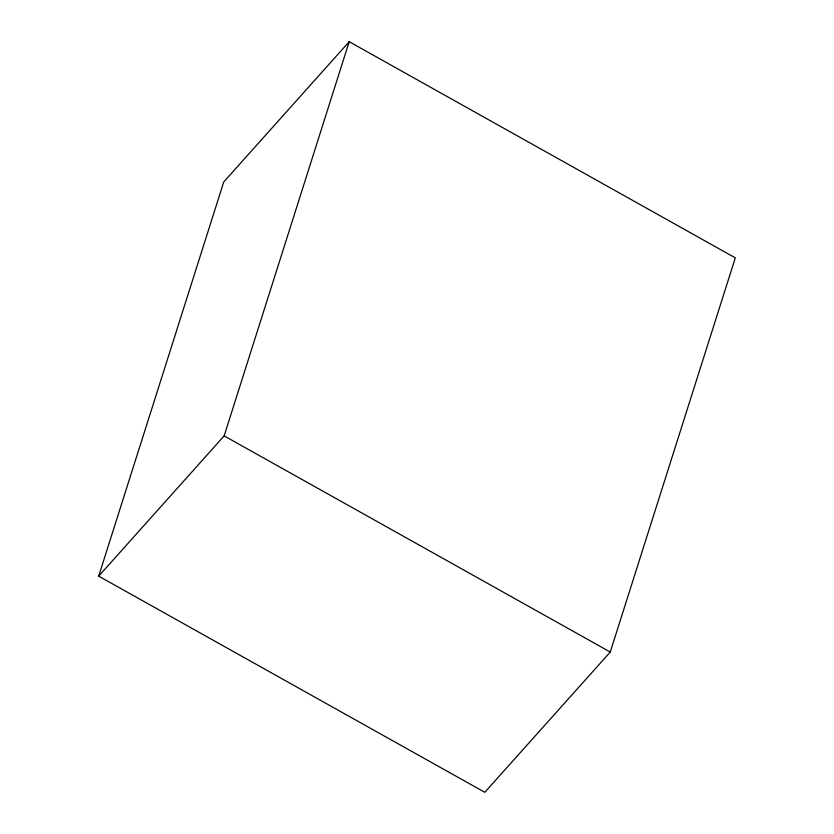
<?xml version="1.0" encoding="UTF-8"?>
<svg xmlns="http://www.w3.org/2000/svg" width="834" height="834" viewBox="0 0 834 834"><rect width="100%" height="100%" fill="white"/><g stroke="black" fill="none" stroke-linecap="round" stroke-linejoin="round"><path stroke-width="1.25" d="M98.693 576.138L223.741 181.958L349.196 41.7L735.307 257.862L610.259 652.042L484.804 792.3L98.693 576.138L224.148 435.89L349.196 41.7M224.148 435.89L610.259 652.042"/></g></svg>
